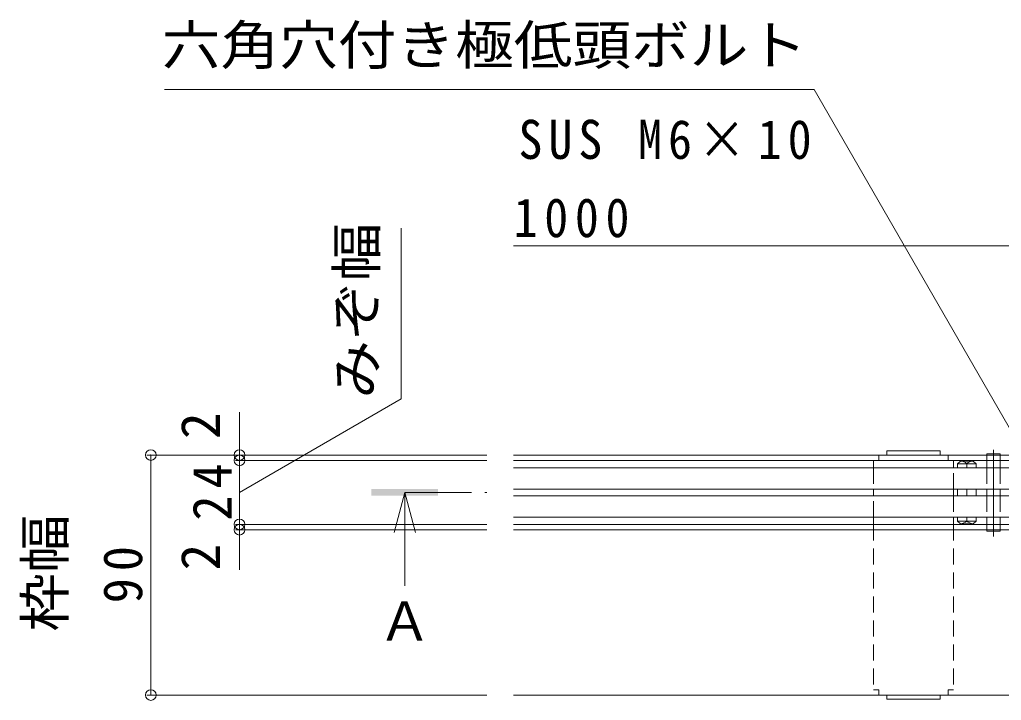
# Model space of a CAD drawing. Units: millimetres at full size, sheet at 1:5; details may follow other scales. Extents: x -1355 to 1942, y -1375 to 1322.
# Drawn here: x -1354.8 to -986.6, y 895.3 to 1150.6 of the extents above; entities that cross this region are included whole.
import ezdxf
from ezdxf.enums import TextEntityAlignment as Align

# ---------------------------------------------------------------- set-up
doc = ezdxf.new("R2010")
doc.units = ezdxf.units.MM
doc.header["$LTSCALE"] = 5
doc.header["$PDMODE"] = 32
doc.header["$PDSIZE"] = 4
for name, pattern in [('CHAIN1', [8, 5, -1, 1, -1]), ('CHAIN2', [12, 9, -1, 1, -1]), ('DASHED1', [1.8, 1.2, -0.6])]:
    doc.linetypes.add(name, pattern=pattern)
for name, color, linetype, lineweight in [('E-2', 3, 'Continuous', 18), ('E-3', 4, 'Continuous', 18), ('E-4', 7, 'Continuous', 18), ('E-5', 7, 'Continuous', 18), ('E-7', 134, 'DASHED1', 9), ('E-9', 2, 'Continuous', 18), ('E-B', 1, 'Continuous', 9)]:
    doc.layers.add(name, color=color, linetype=linetype, lineweight=lineweight)
doc.styles.add('ＭＳ ゴシック', font='')
doc.styles.get('ＭＳ ゴシック').set_extended_font_data('MS Gothic')

msp = doc.modelspace()

# ---------------------------------------------------------------- linework, layer by layer
at = {"layer": 'E-2'}
for p, q in [((-1001.876, 985.063), (-1003.061, 984.063)), ((-1003.061, 984.063), (-1003.061, 982.563)), ((-1003.061, 984.063), (-995.99, 984.063)), ((-997.176, 985.063), (-1001.876, 985.063)), ((-999.526, 984.063), (-999.526, 982.563)), ((-997.176, 985.063), (-995.99, 984.063)), ((-995.99, 984.063), (-995.99, 982.563)), ((-1169.526, 982.563), (-970.026, 982.563)), ((-970.026, 974.563), (-1169.526, 974.563)), ((-1003.061, 972.063), (-1003.061, 974.563)), ((-999.526, 974.563), (-999.526, 972.063)), ((-995.99, 972.063), (-995.99, 974.563)), ((-1169.526, 972.063), (-970.026, 972.063)), ((-1169.526, 964.063), (-970.026, 964.063)), ((-1003.061, 962.563), (-1003.061, 964.063)), ((-1003.061, 962.563), (-995.99, 962.563)), ((-1001.876, 961.563), (-1003.061, 962.563)), ((-997.176, 961.563), (-1001.876, 961.563)), ((-999.526, 962.563), (-999.526, 964.063)), ((-997.176, 961.563), (-995.99, 962.563)), ((-995.99, 962.563), (-995.99, 964.063))]:
    msp.add_line(p, q, dxfattribs=at)
for centre, start, end in [((-1001.929, 981.677), 44.79445, 89.10294), ((-997.123, 981.677), 90.89706, 135.20555), ((-1001.929, 964.949), 270.89706, 315.20555), ((-997.123, 964.949), 224.79445, 269.10294)]:
    msp.add_arc(centre, 3.386, start, end, dxfattribs=at)
at = {"layer": 'E-3'}
for p, q in [((-969.526, 987.313), (-1169.526, 987.313)), ((-969.526, 985.313), (-1169.526, 985.313)), ((-1169.526, 961.313), (-969.526, 961.313)), ((-1169.526, 959.313), (-969.526, 959.313)), ((-1169.526, 897.313), (-969.526, 897.313))]:
    msp.add_line(p, q, dxfattribs=at)
at = {"layer": 'E-4'}
for p, q in [((-1211.674, 1072.355), (-1211.674, 1008.332)), ((-969.526, 1065.782), (-1169.526, 1065.782)), ((-1272.329, 973.313), (-1211.674, 1008.332)), ((-1272.329, 987.313), (-1272.329, 1003.404)), ((-1307.127, 987.313), (-1179.526, 987.313)), ((-1305.627, 987.313), (-1305.627, 897.313)), ((-1272.329, 987.313), (-1272.329, 985.313)), ((-1273.829, 985.313), (-1179.526, 985.313)), ((-1272.329, 985.313), (-1272.329, 961.313)), ((-1273.829, 961.313), (-1179.526, 961.313)), ((-1272.329, 961.313), (-1272.329, 959.313)), ((-1273.829, 959.313), (-1179.526, 959.313)), ((-1272.329, 959.313), (-1272.329, 944.236)), ((-1307.127, 897.313), (-1179.526, 897.313))]:
    msp.add_line(p, q, dxfattribs=at)
for p in [(-1305.627, 987.313), (-1272.329, 987.313), (-1272.329, 985.313), (-1272.329, 961.313), (-1272.329, 959.313), (-1305.627, 897.313)]:
    msp.add_point(p, dxfattribs=at)
at = {"layer": 'E-5'}
for p, q in [((-1056.771, 1124.337), (-1300.443, 1124.337)), ((-978.526, 988.813), (-1056.771, 1124.337))]:
    msp.add_line(p, q, dxfattribs=at)
at = {"layer": 'E-5', "color": 4}
for q in [(-1214.368, 958.313), (-1206.368, 958.313), (-1210.368, 938.313)]:
    msp.add_line((-1210.368, 973.313), q, dxfattribs=at)
at = {"layer": 'E-5', "color": 4, "linetype": 'CHAIN1'}
msp.add_line((-1210.368, 973.313), (-1179.526, 973.313), dxfattribs=at)
at = {"layer": 'E-5', "color": 4}
msp.add_solid([(-1197.868, 972.063), (-1222.868, 972.063), (-1197.868, 974.563), (-1222.868, 974.563)], dxfattribs=at)
at = {"layer": 'E-7'}
for p, q in [((-1032.526, 985.313), (-1032.526, 987.313)), ((-1006.526, 985.313), (-1006.526, 987.313)), ((-1032.526, 985.313), (-1034.526, 985.313)), ((-1006.526, 985.313), (-1004.526, 985.313)), ((-1034.526, 982.563), (-1034.526, 974.563)), ((-1004.526, 974.563), (-1004.526, 982.563)), ((-1034.526, 964.063), (-1034.526, 972.063)), ((-1004.526, 972.063), (-1004.526, 964.063)), ((-1034.526, 961.313), (-1034.526, 899.313)), ((-1004.526, 961.313), (-1004.526, 899.313)), ((-1034.526, 899.313), (-1032.526, 899.313)), ((-1032.526, 899.313), (-1032.526, 897.313)), ((-1004.526, 899.313), (-1006.526, 899.313)), ((-1006.526, 899.313), (-1006.526, 897.313))]:
    msp.add_line(p, q, dxfattribs=at)
at = {"layer": 'E-7', "linetype": 'Continuous'}
for p, q in [((-1034.526, 982.563), (-1034.526, 985.313)), ((-1004.526, 985.313), (-1004.526, 982.563)), ((-1034.526, 972.063), (-1034.526, 974.563)), ((-1004.526, 974.563), (-1004.526, 972.063)), ((-1034.526, 961.313), (-1034.526, 964.063)), ((-1004.526, 964.063), (-1004.526, 961.313))]:
    msp.add_line(p, q, dxfattribs=at)
at = {"layer": 'E-9'}
for p, q in [((-992.026, 987.813), (-987.026, 987.813)), ((-992.026, 987.313), (-992.026, 987.813)), ((-987.026, 987.313), (-987.026, 987.813)), ((-992.026, 982.563), (-992.026, 985.313)), ((-987.026, 985.313), (-987.026, 982.563)), ((-992.026, 972.063), (-992.026, 974.563)), ((-987.026, 972.063), (-987.026, 974.563)), ((-992.026, 961.313), (-992.026, 964.063)), ((-987.026, 964.063), (-987.026, 961.313)), ((-992.026, 958.813), (-992.026, 959.313)), ((-992.026, 958.813), (-987.026, 958.813)), ((-987.026, 958.813), (-987.026, 959.313))]:
    msp.add_line(p, q, dxfattribs=at)
at = {"layer": 'E-9', "linetype": 'DASHED1'}
for p, q in [((-992.026, 987.313), (-992.026, 985.313)), ((-987.026, 987.313), (-987.026, 985.313)), ((-992.026, 982.563), (-992.026, 974.563)), ((-987.026, 982.563), (-987.026, 974.563)), ((-992.026, 972.063), (-992.026, 964.063)), ((-987.026, 972.063), (-987.026, 964.063)), ((-992.026, 961.313), (-992.026, 959.313)), ((-987.026, 961.313), (-987.026, 959.313))]:
    msp.add_line(p, q, dxfattribs=at)
at = {"layer": 'E-9', "linetype": 'CHAIN2'}
msp.add_line((-989.526, 956.759), (-989.526, 989.318), dxfattribs=at)
at = {"layer": 'E-B'}
for p, q in [((-1029.526, 987.313), (-1029.526, 988.913)), ((-1009.526, 897.313), (-1009.526, 895.713))]:
    msp.add_line(p, q, dxfattribs=at)
at = {"layer": 'E-B', "linetype": 'DASHED1'}
for p, q in [((-1009.526, 987.313), (-1029.526, 987.313)), ((-1029.526, 897.313), (-1009.526, 897.313))]:
    msp.add_line(p, q, dxfattribs=at)
at = {"layer": 'E-B'}
for points in [[(-1029.526, 988.913), (-1009.526, 988.913), (-1009.526, 987.313)], [(-1009.526, 895.713), (-1029.526, 895.713), (-1029.526, 897.313)]]:
    msp.add_lwpolyline(points, dxfattribs=at)

# ---------------------------------------------------------------- texts
at = {"layer": 'E-4', "color": 2, "style": 'ＭＳ ゴシック', "width": 1.1}
for s, p in [('みぞ幅', (-1216.674, 1008.41)), ('枠幅', (-1333.627, 921.063))]:
    msp.add_text(s, height=14.66, rotation=90, dxfattribs=at).set_placement(p, align=Align.BOTTOM_LEFT)
at = {"layer": 'E-4', "color": 2, "style": 'ＭＳ ゴシック'}
for p in [(-1275.329, 993.311), (-1275.329, 944.042)]:
    msp.add_text('2', height=14.66, rotation=90, dxfattribs=at).set_placement(p, align=Align.BOTTOM_LEFT)
at = {"layer": 'E-4', "color": 2, "insert": (-1169.526, 1068.782), "char_height": 14.66, "attachment_point": 7, "style": 'ＭＳ ゴシック'}
msp.add_mtext('\\T1.28;\\W0.9;1000', dxfattribs=at)
at = {"layer": 'E-4', "color": 2, "char_height": 14.66, "attachment_point": 7, "rotation": 90, "style": 'ＭＳ ゴシック'}
for s, insert in [('\\T1.27;\\W0.95;24', (-1275.329, 962.688)), ('\\T1.27;\\W0.95;90', (-1308.627, 931.688))]:
    msp.add_mtext(s, dxfattribs=dict(at, insert=insert))
at = {"layer": 'E-5', "color": 2, "style": 'ＭＳ ゴシック', "width": 1.1}
msp.add_text('六角穴付き極低頭ボルト', height=14.66, dxfattribs=at).set_placement((-1301.455, 1129.337), align=Align.BOTTOM_LEFT)
at = {"layer": 'E-5', "color": 2, "style": 'ＭＳ ゴシック'}
msp.add_text('Ａ', height=14.66, dxfattribs=at).set_placement((-1220.368, 913.313), align=Align.BOTTOM_LEFT)
at = {"layer": 'E-5', "color": 2, "insert": (-1167.705, 1098.128), "char_height": 14.66, "attachment_point": 7, "style": 'ＭＳ ゴシック'}
msp.add_mtext('\\T1.25;\\W0.9;SUS\\~M6×10', dxfattribs=at)

doc.saveas('drawing.dxf')
